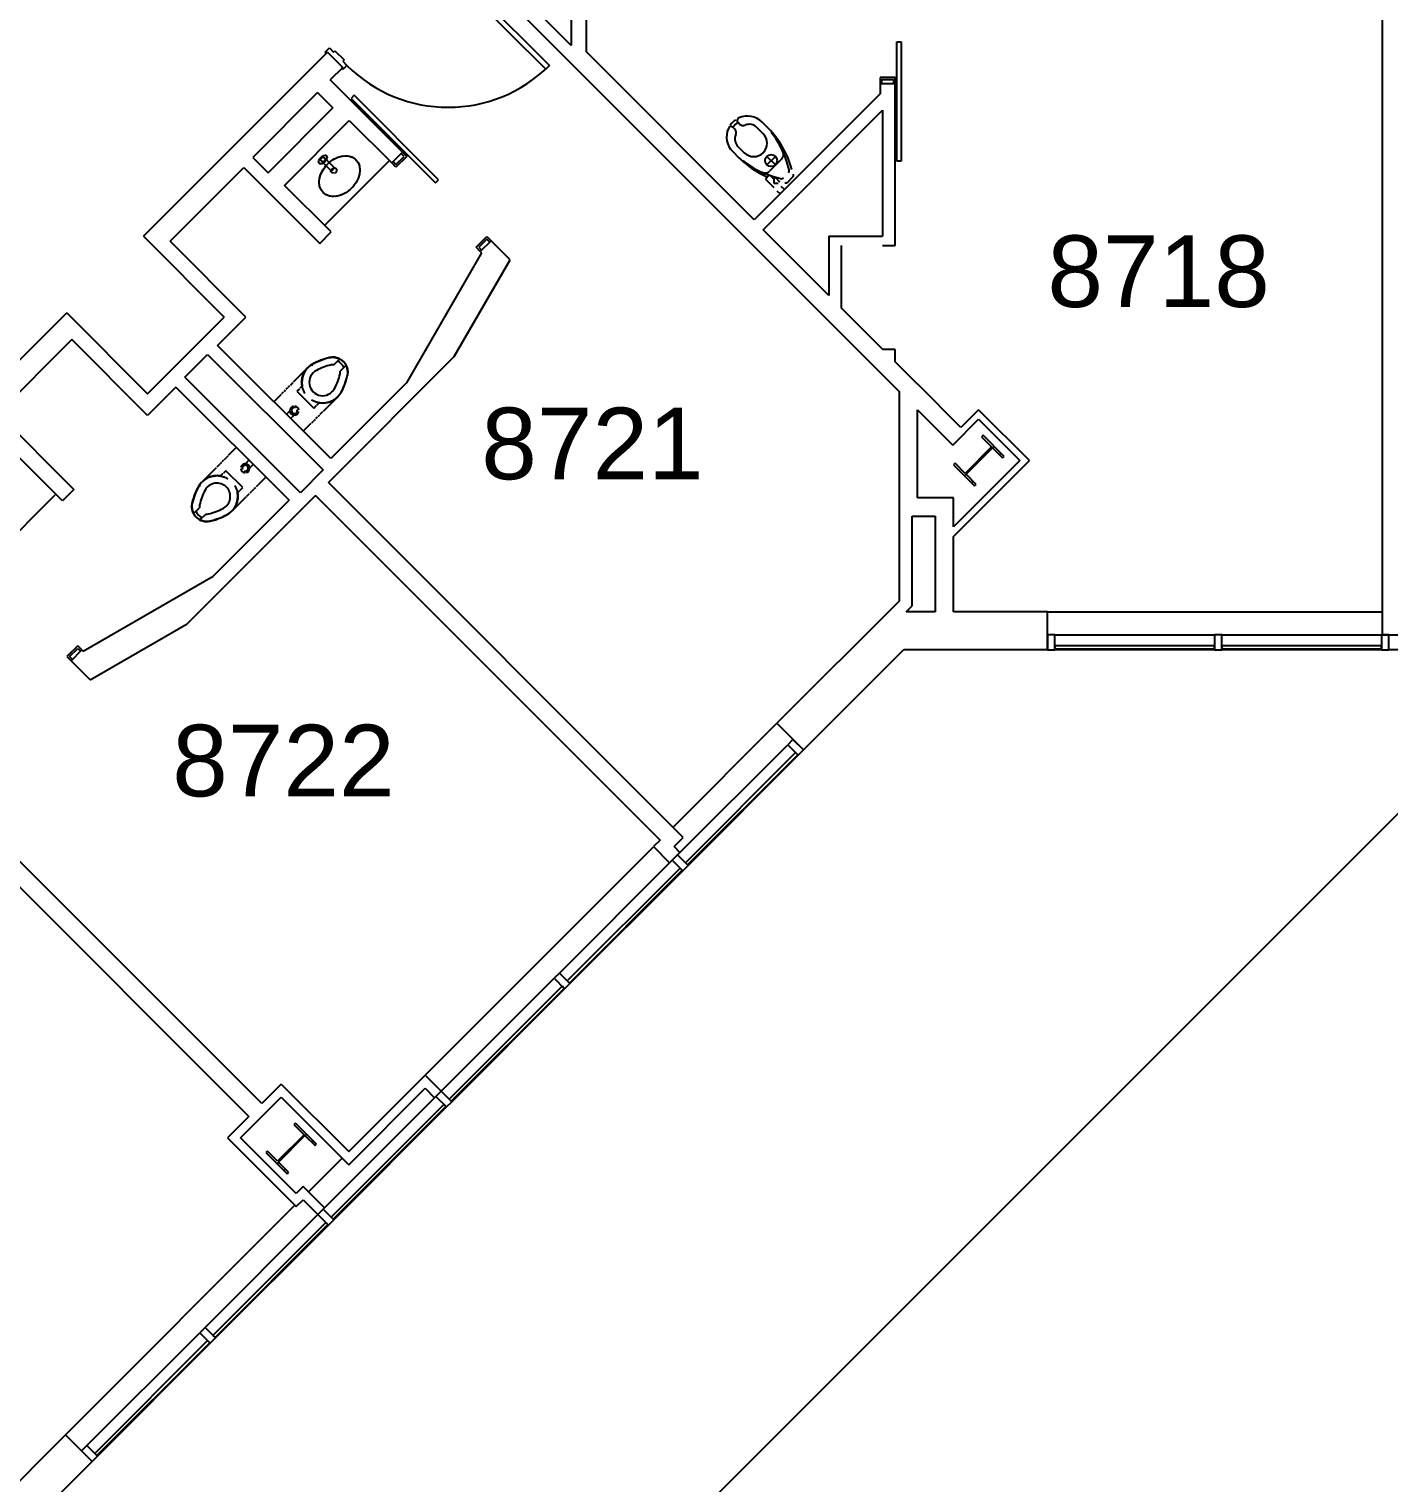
# Model space of a CAD drawing. Header units: inches. Extents: x -59 to 5673, y -29 to 4299.
# Drawn here: x 594.8 to 1050.7, y 2813.8 to 3301.1 of the extents above; entities that cross this region are included whole.
import ezdxf

# ---------------------------------------------------------------- set-up
doc = ezdxf.new("R2010")
doc.units = ezdxf.units.IN
doc.header["$LTSCALE"] = 96
doc.header["$MEASUREMENT"] = 0
for name, color, linetype in [('A-ANNO-ROOM', 4, 'Continuous'), ('A-COLS', 5, 'Continuous'), ('A-DOOR', 2, 'Continuous'), ('A-FLOR-CASE', 3, 'Continuous'), ('A-FLOR-PFIX', 2, 'Continuous'), ('A-GLAZ', 2, 'Continuous'), ('A-ROOF-LEVL-THIN', 1, 'Continuous'), ('A-WALL-FULL', 6, 'Continuous')]:
    doc.layers.add(name, color=color, linetype=linetype)
doc.layers.add('AE-108$0$A-WALL-PATT', color=8, linetype='Continuous', lineweight=9)
doc.styles.add('ARIAL', font='arial.ttf')
pattern_1 = [(0, (0, -1.105), (30.72, 7.68), [1.267, -21.773, 1.267, -21.773, -122.88]), (0, (0, -1.105), (30.72, 7.68), [-46.08, 1.267, -44.813, 1.267, -21.773, -53.76]), (0, (0, -1.105), (30.72, 7.68), [-115.2, 1.267, -14.093, 1.267, -37.133]), (120, (11.52, 2.735), (-22.011075, 22.7643), [1.267, -21.773, 1.267, -21.773, -122.88]), (120, (11.52, 2.735), (-22.011075, 22.7643), [-46.08, 1.267, -44.813, 1.267, -21.773, -53.76]), (120, (11.52, 2.735), (-22.011075, 22.7643), [-115.2, 1.267, -14.093, 1.267, -37.133]), (240, (15.36, 18.095), (-8.708925, -30.4443), [1.267, -21.773, 1.267, -21.773, -122.88]), (240, (15.36, 18.095), (-8.708925, -30.4443), [-46.08, 1.267, -44.813, 1.267, -21.773, -53.76]), (240, (15.36, 18.095), (-8.708925, -30.4443), [-115.2, 1.267, -14.093, 1.267, -37.133])]

msp = doc.modelspace()

# ---------------------------------------------------------------- hatches: boundary and pattern name
at = {"layer": 'AE-108$0$A-WALL-PATT', "lineweight": 9}
h = msp.add_hatch(dxfattribs=at)
h.set_pattern_fill('FP_1', color=256, style=0, pattern_type=2)
h.set_pattern_definition(pattern_1)
h.paths.add_polyline_path([(813.67, 3029.69), (814.11, 3030.13), (776.3, 3067.95), (775.86, 3067.5), (813.23, 3030.13)], flags=0)
h.paths.add_polyline_path([(762.16, 3081.2), (762.6, 3081.65), (723.18, 3121.07), (722.73, 3120.63), (762.07, 3081.29)], flags=0)
h.paths.add_polyline_path([(709.03, 3134.33), (709.48, 3134.77), (692.15, 3152.09), (691.71, 3151.65), (708.95, 3134.41)], flags=0)
h = msp.add_hatch(dxfattribs=at)
h.set_pattern_fill('FP_1', color=256, style=0, pattern_type=2)
h.set_pattern_definition(pattern_1)
h.paths.add_polyline_path([(668.91, 2936.16), (669.35, 2936.6), (668.91, 2937.04), (668.46, 2936.6)], flags=0)

# ---------------------------------------------------------------- linework, layer by layer
at = {"layer": 'A-COLS'}
for p, q in [((914.63, 3164.91), (914.12, 3164.4)), ((914.12, 3164.4), (917.51, 3161.01)), ((921.7, 3157.84), (914.63, 3164.91)), ((917.51, 3161.01), (908.62, 3152.13)), ((908.92, 3151.84), (917.8, 3160.72)), ((917.8, 3160.72), (921.19, 3157.33)), ((917.84, 3160.67), (918.35, 3161.18)), ((920.15, 3158.37), (920.66, 3158.88)), ((921.19, 3157.33), (921.7, 3157.84)), ((905.23, 3155.52), (904.73, 3155.01)), ((904.73, 3155.01), (911.8, 3147.94)), ((908.62, 3152.13), (905.23, 3155.52)), ((908.45, 3151.28), (908.96, 3151.79)), ((912.31, 3148.45), (908.92, 3151.84)), ((910.76, 3148.98), (911.26, 3149.49)), ((911.8, 3147.94), (912.31, 3148.45)), ((684.11, 2934.39), (683.6, 2933.88)), ((683.6, 2933.88), (686.99, 2930.49)), ((691.18, 2927.32), (684.11, 2934.39)), ((686.99, 2930.49), (678.11, 2921.61)), ((678.4, 2921.32), (687.28, 2930.2)), ((687.28, 2930.2), (690.67, 2926.81)), ((687.33, 2930.16), (687.84, 2930.67)), ((674.72, 2925), (674.21, 2924.49)), ((674.21, 2924.49), (681.28, 2917.42)), ((678.11, 2921.61), (674.72, 2925)), ((689.63, 2927.85), (690.14, 2928.36)), ((690.67, 2926.81), (691.18, 2927.32)), ((677.94, 2920.77), (678.44, 2921.27)), ((681.79, 2917.93), (678.4, 2921.32)), ((680.24, 2918.46), (680.75, 2918.97)), ((681.28, 2917.42), (681.79, 2917.93))]:
    msp.add_line(p, q, dxfattribs=at)
at = {"layer": 'A-DOOR'}
for p, q in [((767.99, 3287.68), (734.05, 3321.62)), ((735.29, 3322.86), (769.23, 3288.92)), ((694.1, 3293.34), (695.51, 3294.75)), ((695.51, 3294.75), (696.88, 3293.38)), ((885.7, 3296.83), (887.2, 3296.83)), ((885.7, 3256.83), (885.7, 3296.83)), ((887.2, 3296.83), (887.2, 3256.83)), ((694.45, 3292.98), (694.1, 3293.34)), ((694.8, 3293.34), (694.45, 3292.98)), ((694.8, 3293.34), (699.93, 3288.21)), ((696.88, 3293.38), (697.32, 3293.82)), ((697.32, 3293.82), (700.42, 3290.73)), ((700.42, 3290.73), (699.97, 3290.29)), ((699.97, 3290.29), (701.34, 3288.92)), ((699.58, 3287.86), (699.93, 3288.21)), ((699.93, 3287.5), (699.58, 3287.86)), ((701.34, 3288.92), (699.93, 3287.5)), ((769.23, 3288.92), (767.99, 3287.68)), ((880.08, 3284.83), (880.08, 3282.83)), ((885.2, 3284.83), (880.08, 3284.83)), ((885.2, 3282.83), (885.2, 3284.83)), ((880.08, 3282.83), (880.7, 3282.83)), ((880.7, 3282.83), (880.7, 3284.2)), ((880.7, 3284.2), (884.58, 3284.2)), ((884.58, 3284.2), (884.58, 3282.83)), ((884.58, 3282.83), (885.2, 3282.83)), ((703.79, 3278.87), (702.73, 3277.81)), ((702.73, 3277.81), (731.02, 3249.52)), ((732.08, 3250.58), (703.79, 3278.87)), ((716.37, 3256.21), (716.81, 3256.66)), ((717.79, 3254.8), (716.37, 3256.21)), ((716.81, 3256.66), (717.79, 3255.68)), ((721.41, 3258.42), (717.79, 3254.8)), ((717.79, 3255.68), (720.53, 3258.42)), ((719.55, 3259.4), (720, 3259.84)), ((720.53, 3258.42), (719.55, 3259.4)), ((720, 3259.84), (721.41, 3258.42)), ((887.2, 3256.83), (885.7, 3256.83)), ((731.02, 3249.52), (732.08, 3250.58)), ((744.66, 3227.93), (748.28, 3231.55)), ((748.28, 3231.55), (749.69, 3230.14)), ((746.07, 3226.52), (744.66, 3227.93)), ((748.28, 3230.67), (745.54, 3227.93)), ((745.54, 3227.93), (746.51, 3226.96)), ((746.51, 3226.96), (746.07, 3226.52)), ((749.25, 3229.7), (748.28, 3230.67)), ((749.69, 3230.14), (749.25, 3229.7)), ((611.1, 3094.37), (607.48, 3090.75)), ((607.48, 3090.75), (608.89, 3089.34)), ((608.36, 3090.75), (611.1, 3093.49)), ((609.33, 3089.78), (608.36, 3090.75)), ((608.89, 3089.34), (609.33, 3089.78)), ((612.51, 3092.96), (611.1, 3094.37)), ((611.1, 3093.49), (612.07, 3092.52)), ((612.07, 3092.52), (612.51, 3092.96))]:
    msp.add_line(p, q, dxfattribs=at)
msp.add_arc((735.29, 3322.86), 48, 225, 315, dxfattribs=at)
msp.add_arc((735.29, 3322.86), 48, 225, 315, dxfattribs=at)
at = {"layer": 'A-FLOR-CASE'}
for p, q in [((715.58, 3257.01), (693.83, 3235.27)), ((603.76, 3145.2), (582.02, 3123.45))]:
    msp.add_line(p, q, dxfattribs=at)
at = {"layer": 'A-FLOR-PFIX'}
for p, q in [((842.7, 3267.77), (840.58, 3269.89)), ((830.86, 3268.1), (831.32, 3267.64)), ((832.93, 3269.25), (832.47, 3269.71)), ((840.93, 3266), (838.81, 3268.12)), ((832.45, 3261.76), (834.57, 3259.64)), ((696.13, 3253.48), (692.77, 3256.83)), ((693.83, 3257.89), (697.19, 3254.54)), ((694.28, 3255.23), (695.43, 3256.38)), ((695.43, 3256.38), (696.74, 3257.33)), ((696.74, 3257.33), (698.13, 3258.03)), ((698.13, 3258.03), (699.56, 3258.47)), ((699.56, 3258.47), (700.96, 3258.61)), ((700.96, 3258.61), (702.26, 3258.45)), ((702.26, 3258.45), (703.42, 3258)), ((703.42, 3258), (704.38, 3257.28)), ((704.38, 3257.28), (705.1, 3256.32)), ((705.07, 3256.39), (705.19, 3256.16)), ((705.1, 3256.32), (705.55, 3255.16)), ((830.68, 3259.99), (832.8, 3257.87)), ((845, 3255.57), (842.17, 3258.4)), ((845, 3258.4), (842.17, 3255.57)), ((847.15, 3257.58), (842.99, 3253.42)), ((849.6, 3253.85), (848.79, 3256.54)), ((692.05, 3249.71), (692.19, 3251.1)), ((692.19, 3251.1), (692.63, 3252.53)), ((692.63, 3252.53), (693.34, 3253.93)), ((693.34, 3253.93), (694.28, 3255.23)), ((695.98, 3253.58), (696.01, 3253.8)), ((696.1, 3253.21), (695.98, 3253.58)), ((696.01, 3253.8), (696.66, 3254.44)), ((696.44, 3252.87), (696.1, 3253.21)), ((697.19, 3254.54), (696.13, 3253.48)), ((696.98, 3252.73), (696.44, 3252.87)), ((696.66, 3254.44), (697.28, 3254.56)), ((697.28, 3254.56), (697.68, 3254.38)), ((697.68, 3254.38), (697.78, 3254.27)), ((705.13, 3251.03), (704.43, 3249.64)), ((705.57, 3252.46), (705.13, 3251.03)), ((705.55, 3255.16), (705.71, 3253.86)), ((705.71, 3253.86), (705.57, 3252.46)), ((841.64, 3250.8), (843.05, 3252.21)), ((841.64, 3250.8), (844.47, 3247.97)), ((844.47, 3250.8), (843.05, 3252.21)), ((844.03, 3251.78), (846.72, 3250.97)), ((845, 3251.33), (844.47, 3250.8)), ((845, 3251.33), (846.41, 3249.91)), ((849.13, 3249.8), (850.77, 3251.44)), ((850.53, 3254.04), (850.21, 3255.12)), ((692.21, 3248.4), (692.05, 3249.71)), ((692.66, 3247.24), (692.21, 3248.4)), ((693.38, 3246.28), (692.66, 3247.24)), ((694.34, 3245.56), (693.38, 3246.28)), ((694.51, 3245.47), (694.28, 3245.59)), ((695.5, 3245.11), (694.34, 3245.56)), ((699.63, 3245.53), (698.2, 3245.09)), ((701.03, 3246.23), (699.63, 3245.53)), ((702.33, 3247.18), (701.03, 3246.23)), ((703.48, 3248.33), (702.33, 3247.18)), ((704.43, 3249.64), (703.48, 3248.33)), ((845.53, 3246.91), (846.59, 3245.85)), ((846.19, 3250.14), (846.54, 3250.03)), ((848, 3247.26), (846.94, 3248.33)), ((696.81, 3244.95), (695.5, 3245.11)), ((698.2, 3245.09), (696.81, 3244.95)), ((683.44, 3182.8), (688.27, 3187.63)), ((687.67, 3186.95), (687.85, 3187.17)), ((687.85, 3187.17), (688.03, 3187.38)), ((688.03, 3187.38), (688.22, 3187.58)), ((688.22, 3187.58), (688.42, 3187.78)), ((688.42, 3187.78), (688.63, 3187.96)), ((688.63, 3187.96), (688.84, 3188.14)), ((688.84, 3188.14), (689.06, 3188.32)), ((689.06, 3188.32), (689.29, 3188.48)), ((689.29, 3188.48), (689.53, 3188.63)), ((689.53, 3188.63), (689.77, 3188.77)), ((689.77, 3188.77), (689.94, 3188.87)), ((689.94, 3188.87), (690.76, 3189.28)), ((690.76, 3189.28), (691.6, 3189.66)), ((691.6, 3189.66), (692.45, 3190.01)), ((692.45, 3190.01), (693.32, 3190.33)), ((693.32, 3190.33), (694.19, 3190.61)), ((694.19, 3190.61), (695.08, 3190.85)), ((695.08, 3190.85), (695.47, 3190.95)), ((695.47, 3190.95), (695.67, 3190.99)), ((695.67, 3190.99), (695.87, 3191.02)), ((695.87, 3191.02), (696.07, 3191.05)), ((696.07, 3191.05), (696.26, 3191.06)), ((696.26, 3191.06), (696.46, 3191.08)), ((696.46, 3191.08), (696.66, 3191.08)), ((696.66, 3191.08), (696.86, 3191.07)), ((696.86, 3191.07), (697.06, 3191.06)), ((696.97, 3188.55), (698.93, 3190.51)), ((697.06, 3191.06), (697.26, 3191.04)), ((697.26, 3191.04), (697.46, 3191.01)), ((697.46, 3191.01), (697.66, 3190.97)), ((697.66, 3190.97), (697.85, 3190.92)), ((697.85, 3190.92), (698.04, 3190.87)), ((698.04, 3190.87), (698.23, 3190.81)), ((698.23, 3190.81), (698.42, 3190.74)), ((698.42, 3190.74), (698.61, 3190.66)), ((698.61, 3190.66), (698.79, 3190.58)), ((698.79, 3190.58), (698.97, 3190.49)), ((698.97, 3190.49), (699.14, 3190.39)), ((701.05, 3188.39), (699.09, 3186.43)), ((699.14, 3190.39), (699.31, 3190.29)), ((699.31, 3190.29), (699.48, 3190.18)), ((699.48, 3190.18), (699.64, 3190.06)), ((699.64, 3190.06), (699.8, 3189.93)), ((699.8, 3189.93), (699.95, 3189.8)), ((699.95, 3189.8), (700.1, 3189.67)), ((700.1, 3189.67), (700.15, 3189.61)), ((700.15, 3189.61), (700.29, 3189.47)), ((700.29, 3189.47), (700.42, 3189.32)), ((700.42, 3189.32), (700.55, 3189.16)), ((700.55, 3189.16), (700.67, 3189)), ((700.67, 3189), (700.78, 3188.84)), ((700.78, 3188.84), (700.89, 3188.67)), ((700.89, 3188.67), (700.99, 3188.5)), ((700.99, 3188.5), (701.08, 3188.32)), ((701.08, 3188.32), (701.17, 3188.14)), ((701.17, 3188.14), (701.25, 3187.96)), ((701.25, 3187.96), (701.32, 3187.77)), ((701.32, 3187.77), (701.38, 3187.58)), ((701.38, 3187.58), (701.44, 3187.39)), ((701.44, 3187.39), (701.49, 3187.19)), ((701.49, 3187.19), (701.53, 3187)), ((682.38, 3181.74), (683.27, 3182.63)), ((686.22, 3182.79), (686.23, 3183.07)), ((686.23, 3182.51), (686.22, 3182.79)), ((686.23, 3183.07), (686.25, 3183.35)), ((686.24, 3182.23), (686.23, 3182.51)), ((686.26, 3181.95), (686.24, 3182.23)), ((686.25, 3183.35), (686.29, 3183.62)), ((686.29, 3183.62), (686.33, 3183.9)), ((686.33, 3183.9), (686.38, 3184.18)), ((686.38, 3184.18), (686.45, 3184.45)), ((686.45, 3184.45), (686.53, 3184.72)), ((686.53, 3184.72), (686.61, 3184.98)), ((686.61, 3184.98), (686.71, 3185.25)), ((686.71, 3185.25), (686.82, 3185.5)), ((686.82, 3185.5), (686.93, 3185.76)), ((686.93, 3185.76), (687.06, 3186.01)), ((687.06, 3186.01), (687.2, 3186.25)), ((687.2, 3186.25), (687.35, 3186.49)), ((687.35, 3186.49), (687.5, 3186.72)), ((687.5, 3186.72), (687.67, 3186.95)), ((700.69, 3182.29), (700.36, 3181.44)), ((700.99, 3183.16), (700.69, 3182.29)), ((701.26, 3184.04), (700.99, 3183.16)), ((701.48, 3184.94), (701.26, 3184.04)), ((701.5, 3185.01), (701.48, 3184.94)), ((701.54, 3185.21), (701.5, 3185.01)), ((701.53, 3187), (701.56, 3186.8)), ((701.57, 3185.41), (701.54, 3185.21)), ((701.56, 3186.8), (701.59, 3186.6)), ((701.59, 3185.61), (701.57, 3185.41)), ((701.59, 3186.6), (701.61, 3186.4)), ((701.61, 3185.8), (701.59, 3185.61)), ((701.61, 3186.4), (701.61, 3186.2)), ((701.61, 3186.2), (701.62, 3186)), ((701.62, 3186), (701.61, 3185.8)), ((676.82, 3176.18), (679.39, 3178.75)), ((679.55, 3178.91), (680.09, 3179.45)), ((680.26, 3179.62), (680.8, 3180.16)), ((680.97, 3180.33), (681.51, 3180.87)), ((681.68, 3181.04), (682.21, 3181.58)), ((685.4, 3180.52), (684.56, 3179.68)), ((684.56, 3179.68), (690.22, 3174.02)), ((686.33, 3181.45), (685.55, 3180.67)), ((686.3, 3181.67), (686.26, 3181.95)), ((686.34, 3181.39), (686.3, 3181.67)), ((686.4, 3181.12), (686.34, 3181.39)), ((686.47, 3180.85), (686.4, 3181.12)), ((686.55, 3180.58), (686.47, 3180.85)), ((686.64, 3180.31), (686.55, 3180.58)), ((686.74, 3180.05), (686.64, 3180.31)), ((686.85, 3179.8), (686.74, 3180.05)), ((686.97, 3179.54), (686.85, 3179.8)), ((687.1, 3179.3), (686.97, 3179.54)), ((687.24, 3179.05), (687.1, 3179.3)), ((687.31, 3178.94), (687.24, 3179.05)), ((698.17, 3177.73), (693.34, 3172.9)), ((697.85, 3177.43), (697.64, 3177.25)), ((698.06, 3177.62), (697.85, 3177.43)), ((698.26, 3177.82), (698.06, 3177.62)), ((698.45, 3178.03), (698.26, 3177.82)), ((698.63, 3178.24), (698.45, 3178.03)), ((698.8, 3178.46), (698.63, 3178.24)), ((698.97, 3178.69), (698.8, 3178.46)), ((699.12, 3178.92), (698.97, 3178.69)), ((699.27, 3179.16), (699.12, 3178.92)), ((699.41, 3179.4), (699.27, 3179.16)), ((699.59, 3179.76), (699.41, 3179.4)), ((699.99, 3180.59), (699.59, 3179.76)), ((700.36, 3181.44), (699.99, 3180.59)), ((681.06, 3171.94), (682.23, 3173.11)), ((689.76, 3176.6), (689.52, 3176.74)), ((690.01, 3176.47), (689.76, 3176.6)), ((690.26, 3176.34), (690.01, 3176.47)), ((690.22, 3174.02), (691.06, 3174.87)), ((690.52, 3176.23), (690.26, 3176.34)), ((690.78, 3176.13), (690.52, 3176.23)), ((691.04, 3176.03), (690.78, 3176.13)), ((691.31, 3175.95), (691.04, 3176.03)), ((691.21, 3175.02), (691.99, 3175.79)), ((691.58, 3175.88), (691.31, 3175.95)), ((691.85, 3175.82), (691.58, 3175.88)), ((692.13, 3175.77), (691.85, 3175.82)), ((692.4, 3175.73), (692.13, 3175.77)), ((693.17, 3172.74), (692.28, 3171.84)), ((692.68, 3175.71), (692.4, 3175.73)), ((692.96, 3175.69), (692.68, 3175.71)), ((693.24, 3175.68), (692.96, 3175.69)), ((693.52, 3175.69), (693.24, 3175.68)), ((693.8, 3175.71), (693.52, 3175.69)), ((694.08, 3175.74), (693.8, 3175.71)), ((694.36, 3175.78), (694.08, 3175.74)), ((694.63, 3175.83), (694.36, 3175.78)), ((694.91, 3175.89), (694.63, 3175.83)), ((695.18, 3175.96), (694.91, 3175.89)), ((695.44, 3176.05), (695.18, 3175.96)), ((695.71, 3176.14), (695.44, 3176.05)), ((695.97, 3176.24), (695.71, 3176.14)), ((696.22, 3176.36), (695.97, 3176.24)), ((696.47, 3176.48), (696.22, 3176.36)), ((696.72, 3176.62), (696.47, 3176.48)), ((696.96, 3176.76), (696.72, 3176.62)), ((697.19, 3176.92), (696.96, 3176.76)), ((697.42, 3177.08), (697.19, 3176.92)), ((697.64, 3177.25), (697.42, 3177.08)), ((682.47, 3170.52), (683.65, 3171.69)), ((689.28, 3168.85), (686.72, 3166.28)), ((689.99, 3169.55), (689.45, 3169.01)), ((690.7, 3170.26), (690.16, 3169.72)), ((691.4, 3170.97), (690.87, 3170.43)), ((692.11, 3171.67), (691.57, 3171.13)), ((660.99, 3157.52), (661.54, 3158.07)), ((661.69, 3158.22), (664.27, 3160.8)), ((652.81, 3149.34), (657.64, 3154.17)), ((657.81, 3154.34), (658.71, 3155.25)), ((658.86, 3155.39), (659.42, 3155.95)), ((659.57, 3156.1), (660.13, 3156.66)), ((660.76, 3153.05), (659.92, 3152.21)), ((660.28, 3156.81), (660.82, 3157.36)), ((666.42, 3147.4), (660.76, 3153.05)), ((668.51, 3156.56), (667.34, 3155.38)), ((669.92, 3155.14), (668.75, 3153.97)), ((651.71, 3147.92), (651.86, 3148.16)), ((651.86, 3148.16), (652.01, 3148.39)), ((652.01, 3148.39), (652.18, 3148.62)), ((652.18, 3148.62), (652.35, 3148.84)), ((652.35, 3148.84), (652.53, 3149.05)), ((652.53, 3149.05), (652.72, 3149.26)), ((652.72, 3149.26), (652.92, 3149.45)), ((652.92, 3149.45), (653.13, 3149.64)), ((653.13, 3149.64), (653.34, 3149.82)), ((653.34, 3149.82), (653.56, 3150)), ((653.56, 3150), (653.79, 3150.16)), ((653.79, 3150.16), (654.02, 3150.31)), ((654.02, 3150.31), (654.26, 3150.46)), ((654.26, 3150.46), (654.51, 3150.59)), ((654.51, 3150.59), (654.76, 3150.72)), ((654.76, 3150.72), (655.02, 3150.83)), ((655.02, 3150.83), (655.28, 3150.94)), ((655.28, 3150.94), (655.54, 3151.03)), ((655.54, 3151.03), (655.81, 3151.11)), ((655.81, 3151.11), (656.08, 3151.19)), ((656.08, 3151.19), (656.35, 3151.25)), ((656.35, 3151.25), (656.63, 3151.3)), ((656.63, 3151.3), (656.9, 3151.34)), ((656.9, 3151.34), (657.18, 3151.37)), ((657.18, 3151.37), (657.46, 3151.39)), ((657.46, 3151.39), (657.74, 3151.39)), ((657.74, 3151.39), (658.02, 3151.39)), ((658.02, 3151.39), (658.3, 3151.37)), ((658.3, 3151.37), (658.58, 3151.34)), ((658.58, 3151.34), (658.86, 3151.31)), ((658.86, 3151.31), (659.13, 3151.26)), ((659.77, 3152.06), (658.99, 3151.28)), ((659.13, 3151.26), (659.4, 3151.2)), ((659.4, 3151.2), (659.68, 3151.12)), ((659.68, 3151.12), (659.94, 3151.04)), ((659.94, 3151.04), (660.21, 3150.95)), ((660.21, 3150.95), (660.47, 3150.85)), ((660.47, 3150.85), (660.72, 3150.73)), ((660.72, 3150.73), (660.97, 3150.61)), ((660.97, 3150.61), (661.22, 3150.48)), ((661.22, 3150.48), (661.46, 3150.33)), ((663.67, 3148.14), (663.74, 3148.02)), ((671.43, 3148.16), (670.89, 3147.63)), ((674.17, 3150.9), (671.6, 3148.33)), ((649.73, 3143.03), (649.99, 3143.91)), ((649.99, 3143.91), (650.29, 3144.78)), ((650.29, 3144.78), (650.62, 3145.64)), ((650.62, 3145.64), (650.99, 3146.49)), ((650.99, 3146.49), (651.39, 3147.31)), ((651.39, 3147.31), (651.58, 3147.67)), ((651.58, 3147.67), (651.71, 3147.92)), ((667.54, 3144.27), (662.71, 3139.44)), ((663.74, 3148.02), (663.88, 3147.78)), ((663.88, 3147.78), (664.01, 3147.53)), ((664.01, 3147.53), (664.14, 3147.28)), ((664.14, 3147.28), (664.25, 3147.02)), ((664.25, 3147.02), (664.35, 3146.76)), ((664.35, 3146.76), (664.44, 3146.5)), ((664.44, 3146.5), (664.51, 3146.23)), ((664.51, 3146.23), (664.58, 3145.96)), ((664.58, 3145.96), (664.64, 3145.68)), ((664.64, 3145.68), (664.69, 3145.41)), ((664.65, 3145.63), (665.42, 3146.4)), ((664.7, 3143.45), (664.65, 3143.18)), ((664.69, 3145.41), (664.72, 3145.13)), ((664.73, 3143.73), (664.7, 3143.45)), ((664.72, 3145.13), (664.74, 3144.85)), ((664.75, 3144.01), (664.73, 3143.73)), ((664.74, 3144.85), (664.76, 3144.57)), ((664.76, 3144.29), (664.75, 3144.01)), ((664.76, 3144.57), (664.76, 3144.29)), ((665.59, 3146.56), (666.42, 3147.4)), ((668.6, 3145.33), (667.71, 3144.44)), ((669.31, 3146.04), (668.77, 3145.5)), ((670.01, 3146.75), (669.48, 3146.21)), ((670.72, 3147.45), (670.18, 3146.92)), ((649.37, 3141.27), (649.39, 3141.47)), ((649.37, 3141.07), (649.37, 3141.27)), ((649.37, 3140.87), (649.37, 3141.07)), ((649.38, 3140.67), (649.37, 3140.87)), ((649.39, 3140.47), (649.38, 3140.67)), ((649.39, 3141.47), (649.41, 3141.67)), ((649.42, 3140.27), (649.39, 3140.47)), ((649.41, 3141.67), (649.44, 3141.87)), ((649.45, 3140.08), (649.42, 3140.27)), ((649.44, 3141.87), (649.48, 3142.06)), ((649.49, 3139.88), (649.45, 3140.08)), ((649.48, 3142.06), (649.5, 3142.14)), ((649.54, 3139.69), (649.49, 3139.88)), ((649.5, 3142.14), (649.73, 3143.03)), ((649.6, 3139.5), (649.54, 3139.69)), ((649.66, 3139.31), (649.6, 3139.5)), ((649.73, 3139.12), (649.66, 3139.31)), ((649.81, 3138.94), (649.73, 3139.12)), ((649.9, 3138.76), (649.81, 3138.94)), ((649.99, 3138.58), (649.9, 3138.76)), ((649.93, 3138.69), (651.89, 3140.65)), ((650.09, 3138.41), (649.99, 3138.58)), ((650.2, 3138.24), (650.09, 3138.41)), ((654.01, 3138.52), (652.05, 3136.57)), ((661.46, 3138.45), (661.21, 3138.3)), ((661.69, 3138.6), (661.46, 3138.45)), ((661.92, 3138.76), (661.69, 3138.6)), ((662.14, 3138.93), (661.92, 3138.76)), ((662.35, 3139.11), (662.14, 3138.93)), ((662.56, 3139.3), (662.35, 3139.11)), ((662.76, 3139.5), (662.56, 3139.3)), ((662.95, 3139.7), (662.76, 3139.5)), ((663.14, 3139.91), (662.95, 3139.7)), ((663.31, 3140.13), (663.14, 3139.91)), ((663.48, 3140.36), (663.31, 3140.13)), ((663.64, 3140.59), (663.48, 3140.36)), ((663.78, 3140.83), (663.64, 3140.59)), ((663.92, 3141.07), (663.78, 3140.83)), ((664.05, 3141.32), (663.92, 3141.07)), ((664.17, 3141.57), (664.05, 3141.32)), ((664.27, 3141.83), (664.17, 3141.57)), ((664.37, 3142.09), (664.27, 3141.83)), ((664.46, 3142.36), (664.37, 3142.09)), ((664.53, 3142.63), (664.46, 3142.36)), ((664.6, 3142.9), (664.53, 3142.63)), ((664.65, 3143.18), (664.6, 3142.9)), ((650.31, 3138.07), (650.2, 3138.24)), ((650.43, 3137.91), (650.31, 3138.07)), ((650.56, 3137.76), (650.43, 3137.91)), ((650.69, 3137.61), (650.56, 3137.76)), ((650.83, 3137.46), (650.69, 3137.61)), ((650.89, 3137.41), (650.83, 3137.46)), ((651.03, 3137.27), (650.89, 3137.41)), ((651.19, 3137.14), (651.03, 3137.27)), ((651.34, 3137.02), (651.19, 3137.14)), ((651.5, 3136.9), (651.34, 3137.02)), ((651.67, 3136.79), (651.5, 3136.9)), ((651.84, 3136.68), (651.67, 3136.79)), ((652.02, 3136.59), (651.84, 3136.68)), ((652.19, 3136.5), (652.02, 3136.59)), ((652.38, 3136.41), (652.19, 3136.5)), ((652.56, 3136.34), (652.38, 3136.41)), ((652.75, 3136.27), (652.56, 3136.34)), ((652.94, 3136.21), (652.75, 3136.27)), ((653.13, 3136.15), (652.94, 3136.21)), ((653.33, 3136.11), (653.13, 3136.15)), ((653.52, 3136.07), (653.33, 3136.11)), ((653.72, 3136.04), (653.52, 3136.07)), ((653.92, 3136.02), (653.72, 3136.04)), ((654.12, 3136.01), (653.92, 3136.02)), ((654.32, 3136), (654.12, 3136.01)), ((654.52, 3136), (654.32, 3136)), ((654.72, 3136.01), (654.52, 3136)), ((654.92, 3136.03), (654.72, 3136.01)), ((655.12, 3136.06), (654.92, 3136.03)), ((655.31, 3136.09), (655.12, 3136.06)), ((655.51, 3136.13), (655.31, 3136.09)), ((655.9, 3136.23), (655.51, 3136.13)), ((656.79, 3136.47), (655.9, 3136.23)), ((657.67, 3136.75), (656.79, 3136.47)), ((658.53, 3137.06), (657.67, 3136.75)), ((659.38, 3137.41), (658.53, 3137.06)), ((660.22, 3137.79), (659.38, 3137.41)), ((661.04, 3138.21), (660.22, 3137.79)), ((661.21, 3138.3), (661.04, 3138.21))]:
    msp.add_line(p, q, dxfattribs=at)
for centre, radius in [((693.3, 3257.36), 0.75), ((843.58, 3256.99), 2)]:
    msp.add_circle(centre, radius, dxfattribs=at)
for centre, radius, start, end in [((835.63, 3264.94), 7, 124.5998, 145.4002), ((833.18, 3270.42), 1, 114.1075, 225), ((835.63, 3264.94), 7, 45, 114.1075), ((835.63, 3264.94), 7, 155.8925, 225), ((830.15, 3267.39), 1, 45, 155.8925), ((836.08, 3264.49), 6.45, 124.8161, 145.1839), ((830.05, 3266.37), 1.79, 336.7763, 45), ((834.96, 3264.27), 3.55, 156.7763, 225), ((834.2, 3270.52), 1.79, 225, 293.2237), ((837.75, 3262.82), 4.5, 225, 45), ((836.3, 3265.61), 3.55, 45, 113.2237), ((828.56, 3253.63), 20, 22.9757, 45), ((820.75, 3248.11), 29.29, 16.7358, 38.7352), ((838.81, 3261.76), 7, 26.1022, 27.7355), ((822.16, 3246.69), 29.29, 16.7358, 38.7352), ((846.94, 3272.01), 20, 225, 247.0243), ((852.46, 3279.82), 29.29, 231.2648, 253.2642), ((838.81, 3261.76), 7, 242.2645, 243.8978), ((853.88, 3278.41), 29.29, 231.2648, 246.8049), ((696.94, 3253.73), 1, 287.4389, 305.9999), ((696.94, 3253.73), 1, 316.4853, 27), ((847.01, 3251.92), 1, 253.2642, 315), ((848.64, 3253.56), 1, 315, 16.7358), ((850.06, 3252.15), 1, 315, 14.8939), ((848.42, 3250.51), 1, 254.6627, 315), ((693.22, 3182.68), 7, 117.9647, 190.1501), ((690.04, 3187.99), 0.5, 135, 155), ((700.73, 3168.55), 23, 103.1995, 117.9647), ((700.73, 3168.55), 20.5, 103.1995, 117.9647), ((696.62, 3186.08), 5, 27.4315, 103.1995), ((696.62, 3186.08), 2.5, 81.8699, 103.1995), ((696.62, 3186.08), 4, 22.7775, 67.2225), ((696.62, 3186.08), 5, 346.8005, 27.5424), ((696.62, 3186.08), 5, 14.9619, 20.5628), ((693.22, 3182.68), 4.5, 117.9647, 332.0353), ((679.09, 3190.19), 20.5, 332.0353, 346.8005), ((696.62, 3186.08), 2.5, 346.8005, 8.1301), ((679.09, 3190.19), 23, 332.0353, 346.8005), ((696.62, 3186.08), 5, 1.3503, 5.5574), ((693.22, 3182.68), 7, 259.8499, 332.0353), ((683.73, 3173.19), 1.5, 99.6633, 350.3367), ((683.73, 3173.19), 0.996, 67.6886, 22.3114), ((683.73, 3173.19), 1.5, 4.5824, 85.0375), ((667.25, 3153.88), 1.5, 184.9625, 265.0375), ((667.25, 3153.88), 1.5, 135, 170.3367), ((667.25, 3153.88), 1.5, 279.3619, 135), ((667.25, 3153.88), 0.996, 135, 202.3114), ((667.25, 3153.88), 0.996, 247.6886, 135), ((657.76, 3144.39), 7, 79.8499, 152.0353), ((657.76, 3144.39), 4.5, 45, 152.0353), ((671.89, 3136.89), 23, 152.0353, 166.8005), ((671.89, 3136.89), 20.5, 152.0353, 166.8005), ((652.45, 3147.57), 0.5, 115, 135), ((657.76, 3144.39), 4.5, 297.9647, 45), ((657.76, 3144.39), 7, 297.9647, 10.1501), ((654.37, 3141), 5, 166.8005, 283.1995), ((654.37, 3141), 4, 202.7775, 247.2225), ((654.37, 3141), 2.5, 166.8005, 188.1301), ((654.37, 3141), 2.5, 261.8699, 283.1995), ((650.26, 3158.52), 20.5, 283.1995, 297.9647), ((650.26, 3158.52), 23, 283.1995, 297.9647)]:
    msp.add_arc(centre, radius, start, end, dxfattribs=at)
msp.add_ellipse((693.26, 3257.34), major_axis=(-1.24, -1.24), ratio=0.571429, dxfattribs=at)
for points in [[(847.65, 3259.59), (847.55, 3259.9), (847.34, 3260.52), (847.1, 3261.13), (846.97, 3261.43)], [(839.14, 3253.6), (839.44, 3253.47), (840.05, 3253.23), (840.67, 3253.02), (840.98, 3252.92)]]:
    msp.add_open_spline(points, degree=3, dxfattribs=at)
for points, knots in [([(693.95, 3254.81), (694.03, 3254.92), (694.23, 3255.17), (694.45, 3255.41), (694.58, 3255.56)], [1.4001113, 1.4001113, 1.4001113, 1.4001113, 1.4499658, 1.523624, 1.523624, 1.523624, 1.523624]), ([(695.11, 3256.08), (695.25, 3256.22), (695.49, 3256.43), (695.74, 3256.63), (695.85, 3256.71)], [1.6179686, 1.6179686, 1.6179686, 1.6179686, 1.6916268, 1.7414813, 1.7414813, 1.7414813, 1.7414813]), ([(696.43, 3257.13), (696.65, 3257.27), (696.93, 3257.45), (697.22, 3257.61), (697.29, 3257.64)], [1.8333632, 1.8333632, 1.8333632, 1.8333632, 1.9332878, 1.963065, 1.963065, 1.963065, 1.963065]), ([(697.87, 3257.92), (698.16, 3258.05), (698.48, 3258.17), (698.8, 3258.27), (698.83, 3258.28)], [2.0479389, 2.0479389, 2.0479389, 2.0479389, 2.1749488, 2.1886374, 2.1886374, 2.1886374, 2.1886374]), ([(699.35, 3258.42), (699.7, 3258.5), (700.05, 3258.56), (700.39, 3258.58), (700.39, 3258.58)], [2.2632696, 2.2632696, 2.2632696, 2.2632696, 2.4166097, 2.4167919, 2.4167919, 2.4167919, 2.4167919]), ([(700.81, 3258.6), (701.2, 3258.61), (701.64, 3258.56), (702.08, 3258.5), (702.15, 3258.48)], [2.480488, 2.480488, 2.480488, 2.480488, 2.6582707, 2.6927937, 2.6927937, 2.6927937, 2.6927937]), ([(702.18, 3258.47), (702.58, 3258.38), (703, 3258.25), (703.34, 3258.04), (703.37, 3258.02)], [2.6999308, 2.6999308, 2.6999308, 2.6999308, 2.8999317, 2.9171932, 2.9171932, 2.9171932, 2.9171932]), ([(705.13, 3256.28), (705.14, 3256.25), (705.33, 3255.88), (705.48, 3255.48), (705.57, 3255.08)], [3.3659921, 3.3659921, 3.3659921, 3.3659921, 3.3832536, 3.5832545, 3.5832545, 3.5832545, 3.5832545]), ([(847.15, 3257.58), (847.26, 3257.68), (847.44, 3257.91), (847.6, 3258.24), (847.69, 3258.52), (847.74, 3258.81), (847.75, 3259.17), (847.69, 3259.45), (847.65, 3259.59)], [-1, -1, -1, -1, -0.8, -0.6, -0.5, -0.4, -0.2, 0, 0, 0, 0]), ([(692.08, 3250.27), (692.08, 3250.27), (692.11, 3250.61), (692.16, 3250.96), (692.25, 3251.31)], [0.7248008, 0.7248008, 0.7248008, 0.7248008, 0.7249829, 0.878323, 0.878323, 0.878323, 0.878323]), ([(692.38, 3251.83), (692.39, 3251.86), (692.49, 3252.18), (692.62, 3252.51), (692.74, 3252.8)], [0.9529552, 0.9529552, 0.9529552, 0.9529552, 0.9666439, 1.0936537, 1.0936537, 1.0936537, 1.0936537]), ([(693.02, 3253.37), (693.06, 3253.44), (693.21, 3253.73), (693.39, 3254.02), (693.53, 3254.23)], [1.1785276, 1.1785276, 1.1785276, 1.1785276, 1.2083049, 1.3082295, 1.3082295, 1.3082295, 1.3082295]), ([(705.38, 3251.73), (705.37, 3251.7), (705.27, 3251.38), (705.15, 3251.06), (705.02, 3250.77)], [4.0945479, 4.0945479, 4.0945479, 4.0945479, 4.1082365, 4.2352464, 4.2352464, 4.2352464, 4.2352464]), ([(705.68, 3253.29), (705.68, 3253.29), (705.65, 3252.95), (705.6, 3252.6), (705.52, 3252.25)], [3.8663935, 3.8663935, 3.8663935, 3.8663935, 3.8665756, 4.0199157, 4.0199157, 4.0199157, 4.0199157]), ([(705.58, 3255.04), (705.59, 3254.97), (705.68, 3254.55), (705.71, 3254.1), (705.7, 3253.71)], [3.5903916, 3.5903916, 3.5903916, 3.5903916, 3.6249146, 3.8026973, 3.8026973, 3.8026973, 3.8026973]), ([(840.98, 3252.92), (841.12, 3252.88), (841.4, 3252.82), (841.76, 3252.83), (842.05, 3252.88), (842.33, 3252.97), (842.66, 3253.13), (842.89, 3253.31), (842.99, 3253.42)], [-1, -1, -1, -1, -0.8, -0.6, -0.5, -0.4, -0.2, 0, 0, 0, 0]), ([(844.47, 3250.8), (844.47, 3250.8), (844.47, 3250.79), (844.47, 3250.76), (844.47, 3250.72), (844.47, 3250.68), (844.47, 3250.65), (844.47, 3250.61), (844.47, 3250.58), (844.47, 3250.53), (844.47, 3250.49), (844.47, 3250.44), (844.47, 3250.4), (844.47, 3250.35), (844.47, 3250.3), (844.47, 3250.25), (844.47, 3250.17), (844.47, 3250.08), (844.47, 3249.97), (844.47, 3249.82), (844.47, 3249.62), (844.47, 3249.46), (844.47, 3249.38)], [0, 0, 0, 0, 0.0625, 0.125, 0.1875, 0.21875, 0.25, 0.28125, 0.3125, 0.34375, 0.375, 0.40625, 0.4375, 0.46875, 0.5, 0.53125, 0.5625, 0.625, 0.6875, 0.75, 0.875, 1, 1, 1, 1]), ([(692.19, 3248.52), (692.17, 3248.59), (692.09, 3249.01), (692.05, 3249.46), (692.06, 3249.85)], [0.448799, 0.448799, 0.448799, 0.448799, 0.4833219, 0.6611047, 0.6611047, 0.6611047, 0.6611047]), ([(692.64, 3247.29), (692.62, 3247.31), (692.43, 3247.68), (692.29, 3248.08), (692.2, 3248.48)], [0.2243995, 0.2243995, 0.2243995, 0.2243995, 0.241661, 0.4416618, 0.4416618, 0.4416618, 0.4416618]), ([(695.58, 3245.1), (695.18, 3245.18), (694.76, 3245.31), (694.42, 3245.52), (694.39, 3245.54)], [5.8415235, 5.8415235, 5.8415235, 5.8415235, 6.0415243, 6.0587858, 6.0587858, 6.0587858, 6.0587858]), ([(699.9, 3245.64), (699.61, 3245.52), (699.28, 3245.39), (698.96, 3245.29), (698.93, 3245.28)], [5.1895316, 5.1895316, 5.1895316, 5.1895316, 5.3165414, 5.3302301, 5.3302301, 5.3302301, 5.3302301]), ([(701.33, 3246.43), (701.12, 3246.29), (700.83, 3246.11), (700.54, 3245.96), (700.47, 3245.92)], [4.9749558, 4.9749558, 4.9749558, 4.9749558, 5.0748804, 5.1046577, 5.1046577, 5.1046577, 5.1046577]), ([(702.66, 3247.48), (702.51, 3247.35), (702.27, 3247.13), (702.02, 3246.93), (701.91, 3246.85)], [4.7595613, 4.7595613, 4.7595613, 4.7595613, 4.8332195, 4.883074, 4.883074, 4.883074, 4.883074]), ([(703.81, 3248.75), (703.73, 3248.64), (703.53, 3248.39), (703.32, 3248.15), (703.18, 3248.01)], [4.541704, 4.541704, 4.541704, 4.541704, 4.5915585, 4.6652167, 4.6652167, 4.6652167, 4.6652167]), ([(704.74, 3250.19), (704.71, 3250.12), (704.55, 3249.83), (704.37, 3249.55), (704.23, 3249.33)], [4.3201203, 4.3201203, 4.3201203, 4.3201203, 4.3498975, 4.4498221, 4.4498221, 4.4498221, 4.4498221]), ([(844.47, 3249.38), (844.55, 3249.38), (844.71, 3249.38), (844.9, 3249.38), (845.06, 3249.38), (845.17, 3249.38), (845.26, 3249.38), (845.33, 3249.38), (845.38, 3249.38), (845.43, 3249.38), (845.48, 3249.38), (845.53, 3249.38), (845.57, 3249.38), (845.62, 3249.38), (845.66, 3249.38), (845.7, 3249.38), (845.73, 3249.38), (845.77, 3249.38), (845.81, 3249.38), (845.85, 3249.38), (845.87, 3249.38), (845.88, 3249.38), (845.88, 3249.38)], [0, 0, 0, 0, 0.125, 0.25, 0.3125, 0.375, 0.4375, 0.46875, 0.5, 0.53125, 0.5625, 0.59375, 0.625, 0.65625, 0.6875, 0.71875, 0.75, 0.78125, 0.8125, 0.875, 0.9375, 1, 1, 1, 1]), ([(696.95, 3244.96), (696.56, 3244.95), (696.12, 3245), (695.69, 3245.07), (695.62, 3245.08)], [5.6220806, 5.6220806, 5.6220806, 5.6220806, 5.7998634, 5.8343864, 5.8343864, 5.8343864, 5.8343864]), ([(698.41, 3245.15), (698.06, 3245.06), (697.71, 3245.01), (697.37, 3244.98), (697.37, 3244.98)], [5.4048623, 5.4048623, 5.4048623, 5.4048623, 5.5582024, 5.5583845, 5.5583845, 5.5583845, 5.5583845])]:
    msp.add_open_spline(points, degree=3, knots=knots, dxfattribs=at)
at = {"layer": 'A-GLAZ'}
for p, q in [((936.2, 3105.7), (1048.45, 3105.7)), ((938.7, 3098.05), (992.2, 3098.05)), ((994.7, 3098.05), (1048.2, 3098.05)), ((992.2, 3094.3), (938.7, 3094.3)), ((938.7, 3094.3), (938.7, 3093.3)), ((938.7, 3093.3), (992.2, 3093.3)), ((992.2, 3093.05), (938.7, 3093.05)), ((992.2, 3093.3), (992.2, 3094.3)), ((1048.2, 3094.3), (994.7, 3094.3)), ((994.7, 3094.3), (994.7, 3093.3)), ((994.7, 3093.3), (1048.2, 3093.3)), ((1048.2, 3093.05), (994.7, 3093.05)), ((1048.2, 3093.3), (1048.2, 3094.3)), ((1104.2, 3093.05), (1050.7, 3093.05)), ((810.68, 3033.56), (845.49, 3068.37)), ((812.17, 3024.27), (849.12, 3061.21)), ((850.88, 3062.98), (849.12, 3061.21)), ((849.12, 3061.21), (852.65, 3057.68)), ((854.42, 3059.45), (850.88, 3062.98)), ((851.77, 3058.56), (814.82, 3021.62)), ((815.53, 3020.91), (852.47, 3057.86)), ((815.71, 3020.73), (852.65, 3057.68)), ((852.47, 3057.86), (851.77, 3058.56)), ((852.65, 3057.68), (854.42, 3059.45)), ((727.58, 2950.46), (804.14, 3027.02)), ((772.57, 2984.67), (810.4, 3022.5)), ((814.82, 3021.62), (815.53, 3020.91)), ((813.05, 3019.85), (775.22, 2982.02)), ((775.93, 2981.31), (813.76, 3019.14)), ((776.11, 2981.13), (813.94, 3018.96)), ((813.76, 3019.14), (813.05, 3019.85)), ((732.97, 2945.07), (770.8, 2982.9)), ((773.46, 2980.25), (735.63, 2942.42)), ((736.33, 2941.71), (774.16, 2979.54)), ((736.51, 2941.54), (774.34, 2979.37)), ((774.16, 2979.54), (773.46, 2980.25)), ((775.22, 2982.02), (775.93, 2981.31)), ((693.82, 2905.92), (730.76, 2942.86)), ((733.86, 2940.65), (696.03, 2902.82)), ((696.73, 2902.12), (734.56, 2939.95)), ((696.91, 2901.94), (734.74, 2939.77)), ((734.56, 2939.95), (733.86, 2940.65)), ((735.63, 2942.42), (736.33, 2941.71)), ((607.02, 2829.9), (683.94, 2906.82)), ((653.78, 2865.88), (691.61, 2903.71)), ((694.26, 2901.05), (656.43, 2863.22)), ((657.14, 2862.52), (694.97, 2900.35)), ((657.31, 2862.34), (695.14, 2900.17)), ((694.97, 2900.35), (694.26, 2901.05)), ((696.03, 2902.82), (696.73, 2902.12)), ((614.18, 2826.28), (652.01, 2864.11)), ((654.66, 2861.46), (616.83, 2823.63)), ((617.54, 2822.92), (655.37, 2860.75)), ((617.72, 2822.74), (655.55, 2860.57)), ((655.37, 2860.75), (654.66, 2861.46)), ((656.43, 2863.22), (657.14, 2862.52)), ((616.83, 2823.63), (617.54, 2822.92))]:
    msp.add_line(p, q, dxfattribs=at)
at = {"layer": 'A-GLAZ', "extrusion": (0, 0, -1)}
for p, q in [((938.7, 3098.05), (936.2, 3098.05)), ((936.2, 3098.05), (936.2, 3093.05)), ((938.7, 3093.05), (938.7, 3098.05)), ((994.7, 3098.05), (992.2, 3098.05)), ((992.2, 3098.05), (992.2, 3093.05)), ((994.7, 3093.05), (994.7, 3098.05)), ((1050.7, 3098.05), (1048.2, 3098.05)), ((1048.2, 3098.05), (1048.2, 3093.05)), ((1050.7, 3093.05), (1050.7, 3098.05)), ((936.2, 3093.05), (938.7, 3093.05)), ((992.2, 3093.05), (994.7, 3093.05)), ((1048.2, 3093.05), (1050.7, 3093.05)), ((812.17, 3024.27), (810.4, 3022.5)), ((810.4, 3022.5), (813.94, 3018.96)), ((815.71, 3020.73), (812.17, 3024.27)), ((813.94, 3018.96), (815.71, 3020.73)), ((772.57, 2984.67), (770.8, 2982.9)), ((770.8, 2982.9), (774.34, 2979.37)), ((776.11, 2981.13), (772.57, 2984.67)), ((774.34, 2979.37), (776.11, 2981.13)), ((732.97, 2945.07), (731.21, 2943.3)), ((736.51, 2941.54), (732.97, 2945.07)), ((731.21, 2943.3), (734.74, 2939.77)), ((734.74, 2939.77), (736.51, 2941.54)), ((693.38, 2905.47), (691.61, 2903.71)), ((696.91, 2901.94), (693.38, 2905.47)), ((691.61, 2903.71), (695.14, 2900.17)), ((695.14, 2900.17), (696.91, 2901.94)), ((653.78, 2865.88), (652.01, 2864.11)), ((657.31, 2862.34), (653.78, 2865.88)), ((652.01, 2864.11), (655.55, 2860.57)), ((655.55, 2860.57), (657.31, 2862.34)), ((614.18, 2826.28), (612.41, 2824.51)), ((612.41, 2824.51), (615.95, 2820.97)), ((617.72, 2822.74), (614.18, 2826.28)), ((615.95, 2820.97), (617.72, 2822.74))]:
    msp.add_line(p, q, dxfattribs=at)
at = {"layer": 'A-ROOF-LEVL-THIN'}
msp.add_line((1108.67, 3093.08), (595.58, 2579.99), dxfattribs=at)
at = {"layer": 'A-WALL-FULL'}
for p, q in [((781.7, 3293.41), (781.7, 3359.58)), ((1048.45, 3359.83), (1048.45, 3098.05)), ((776.58, 3334.64), (776.58, 3295.53)), ((738.91, 3327.19), (886.58, 3179.52)), ((776.58, 3295.53), (757.02, 3315.08)), ((633.11, 3231.64), (694.8, 3293.34)), ((694.8, 3293.34), (699.93, 3288.21)), ((837.93, 3237.19), (781.7, 3293.41)), ((699.93, 3288.21), (695.78, 3284.06)), ((691.53, 3279.81), (669.79, 3258.07)), ((691.53, 3279.81), (696.66, 3274.69)), ((720, 3259.84), (695.78, 3284.06)), ((880.08, 3282.83), (880.08, 3279.34)), ((880.08, 3282.83), (885.2, 3282.83)), ((885.2, 3228.58), (885.2, 3282.83)), ((880.08, 3279.34), (837.93, 3237.19)), ((674.92, 3252.94), (696.66, 3274.69)), ((680.4, 3248.7), (702.14, 3270.44)), ((702.14, 3270.44), (716.37, 3256.21)), ((840.93, 3233.83), (880.95, 3273.85)), ((880.95, 3273.85), (880.95, 3231.7)), ((669.79, 3258.07), (674.92, 3252.94)), ((716.37, 3256.21), (720, 3259.84)), ((642.04, 3229.96), (666.79, 3254.71)), ((666.79, 3254.71), (692.24, 3229.26)), ((696.04, 3233.06), (680.4, 3248.7)), ((633.11, 3231.64), (660.24, 3204.51)), ((692.24, 3229.26), (696.04, 3233.06)), ((862.95, 3211.81), (840.93, 3233.83)), ((862.95, 3231.7), (862.95, 3211.81)), ((862.95, 3231.7), (880.95, 3231.7)), ((667.49, 3204.51), (642.04, 3229.96)), ((746.49, 3226.1), (721.3, 3182.48)), ((749.69, 3230.14), (746.07, 3226.52)), ((746.07, 3226.52), (746.49, 3226.1)), ((756.09, 3223.74), (749.69, 3230.14)), ((867.2, 3207.56), (867.2, 3228.58)), ((880.95, 3228.58), (885.2, 3228.58)), ((737.35, 3191.28), (756.09, 3223.74)), ((881.06, 3193.7), (867.2, 3207.56)), ((607.39, 3205.92), (546.14, 3144.67)), ((607.39, 3205.92), (634.52, 3178.79)), ((634.52, 3178.79), (660.24, 3204.51)), ((657.99, 3195), (667.49, 3204.51)), ((609.07, 3196.99), (584.32, 3172.24)), ((634.52, 3171.54), (609.07, 3196.99)), ((647.03, 3184.4), (654.63, 3192)), ((654.63, 3192), (693.35, 3153.29)), ((695.91, 3157.09), (657.99, 3195)), ((885.2, 3193.7), (881.06, 3193.7)), ((885.2, 3189.56), (885.2, 3193.7)), ((695.16, 3149.09), (737.35, 3191.28)), ((892.7, 3182.06), (885.2, 3189.56)), ((685.74, 3145.68), (647.03, 3184.4)), ((721.3, 3182.48), (695.91, 3157.09)), ((644.03, 3181.04), (634.52, 3171.54)), ((644.03, 3181.04), (681.94, 3143.12)), ((886.58, 3109.46), (886.58, 3179.52)), ((907.2, 3167.56), (892.71, 3182.06)), ((892.7, 3143.95), (892.7, 3173.4)), ((892.7, 3173.4), (904.46, 3161.64)), ((913.12, 3173.48), (907.2, 3167.56)), ((913.12, 3173.48), (930.15, 3156.46)), ((584.32, 3172.24), (609.77, 3146.79)), ((904.46, 3161.64), (913.12, 3170.3)), ((913.12, 3170.3), (926.96, 3156.46)), ((605.97, 3142.99), (590.33, 3158.63)), ((693.35, 3153.29), (685.74, 3145.68)), ((926.96, 3156.46), (904.7, 3134.2)), ((904.7, 3131.02), (930.15, 3156.46)), ((814.11, 3030.13), (695.16, 3149.09)), ((609.77, 3146.79), (605.97, 3142.99)), ((690.83, 3144.75), (647.75, 3101.68)), ((690.83, 3144.75), (806.33, 3029.25)), ((904.7, 3143.95), (892.7, 3143.95)), ((904.7, 3134.2), (904.7, 3143.95)), ((656.55, 3117.73), (681.94, 3143.12)), ((890.83, 3137.83), (898.58, 3137.83)), ((890.83, 3107.7), (890.83, 3137.83)), ((898.58, 3137.83), (898.58, 3105.7)), ((904.7, 3105.7), (904.7, 3131.02)), ((612.93, 3092.54), (656.55, 3117.73)), ((886.58, 3109.46), (845.49, 3068.37)), ((888.83, 3105.7), (890.83, 3107.7)), ((898.58, 3105.7), (888.83, 3105.7)), ((936.2, 3105.7), (904.7, 3105.7)), ((936.2, 3093.08), (936.2, 3105.7)), ((672.8, 2940.93), (512.72, 3101)), ((615.29, 3082.94), (647.75, 3101.68)), ((508.39, 3096.67), (668.46, 2936.6)), ((1048.45, 3098.05), (1054.58, 3098.05)), ((608.89, 3089.34), (612.51, 3092.96)), ((612.51, 3092.96), (612.93, 3092.54)), ((854.42, 3059.45), (888.05, 3093.08)), ((888.05, 3093.08), (936.2, 3093.08)), ((615.29, 3082.94), (608.89, 3089.34)), ((845.49, 3068.37), (854.42, 3059.45)), ((806.33, 3029.25), (804.12, 3027.04)), ((804.12, 3027.04), (809.52, 3021.65)), ((811.02, 3027.04), (814.11, 3030.13)), ((812.96, 3025.09), (811.02, 3027.04)), ((809.52, 3021.65), (812.96, 3025.09)), ((701.96, 2924.85), (727.58, 2950.46)), ((732.97, 2945.07), (727.58, 2950.46)), ((679.34, 2947.47), (672.8, 2940.93)), ((679.34, 2947.47), (701.96, 2924.85)), ((701.96, 2920.43), (727.58, 2946.04)), ((727.58, 2946.04), (730.76, 2942.86)), ((730.76, 2942.86), (732.97, 2945.07)), ((665.72, 2929.44), (679.34, 2943.05)), ((679.34, 2943.05), (701.96, 2920.43)), ((668.46, 2936.6), (661.31, 2929.44)), ((661.31, 2929.44), (684.37, 2906.37)), ((684.37, 2910.79), (665.72, 2929.44)), ((688.43, 2911.31), (699.75, 2922.64)), ((686.66, 2913.08), (684.37, 2910.79)), ((693.82, 2905.92), (686.66, 2913.08)), ((684.37, 2906.37), (686.66, 2908.66)), ((686.66, 2908.66), (691.61, 2903.71)), ((691.61, 2903.71), (693.82, 2905.92)), ((582.95, 2805.83), (607.02, 2829.9)), ((615.95, 2820.97), (607.02, 2829.9)), ((595.58, 2800.61), (615.95, 2820.97))]:
    msp.add_line(p, q, dxfattribs=at)

# ---------------------------------------------------------------- texts
at = {"layer": 'A-ANNO-ROOM', "style": 'ARIAL'}
for s, p in [('8718', (936.2, 3207.91)), ('8721', (746.39, 3150.18)), ('8722', (642.78, 3043.9))]:
    msp.add_text(s, height=24, dxfattribs=at).set_placement(p)

doc.saveas('drawing.dxf')
